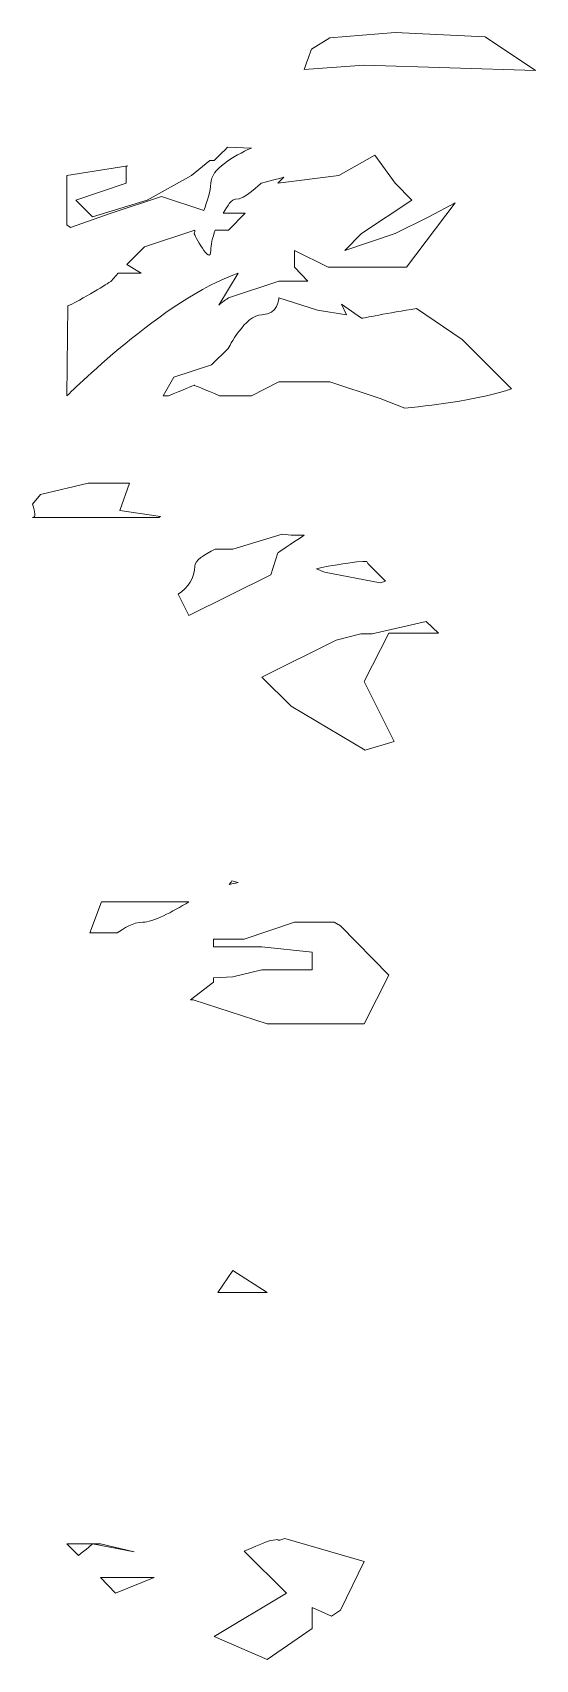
# Model space of a CAD drawing. Extents: x -2 to 9008, y -1000 to 0.
# Drawn here: x 2691.82 to 2697.52, y -644.48 to -626.03 of the extents above; entities that cross this region are included whole.
import ezdxf

# ---------------------------------------------------------------- set-up
doc = ezdxf.new("R2010")
doc.units = 0
doc.header["$MEASUREMENT"] = 0
doc.layers.add('Layer 1', color=7, linetype='Continuous')

# ---------------------------------------------------------------- blocks, each defined once
blk = doc.blocks.new('block 6')
at = {"layer": 'Layer 1', "lineweight": 0}
for points in [[(2695.260009765625, -632.9199829101599), (2695.539978027344, -632.8499755859393), (2695.669982910156, -632.8499755859393), (2696.280029296875, -632.7099609375), (2696.419982910156, -632.8399658203198), (2695.859985351562, -632.8399658203198), (2695.580017089844, -633.3900146484393), (2695.919982910156, -634.0700073242188), (2695.590026855469, -634.1699829101599), (2694.75, -633.6699829101599), (2694.419982910156, -633.3399658203198), (2695.260009765625, -632.9199829101599)], [(2694.47998046875, -640.3200073242188), (2693.919982910156, -640.3200073242188), (2694.090026855469, -640.0700073242188), (2694.47998046875, -640.3200073242188)], [(2693.200012207031, -643.5499877929688), (2692.760009765625, -643.72998046875), (2692.590026855469, -643.5499877929688), (2693.200012207031, -643.5499877929688)]]:
    blk.add_lwpolyline(points, dxfattribs=at)
for points, knots in [([(2695.580017089844, -626.3999633789099), (2695.580017089844, -626.3999633789099), (2694.900024414062, -626.4500122070294), (2694.900024414062, -626.4500122070294), (2694.940002441406, -626.3299560546893), (2694.97998046875, -626.2199707031305), (2694.97998046875, -626.2199707031305), (2694.97998046875, -626.2199707031305), (2695.190002441406, -626.0899658203198), (2695.190002441406, -626.0899658203198), (2695.190002441406, -626.0899658203198), (2695.929992675781, -626.0299682617188), (2695.929992675781, -626.0299682617188), (2695.929992675781, -626.0299682617188), (2696.950012207031, -626.0799560546893), (2696.950012207031, -626.0799560546893), (2696.950012207031, -626.0799560546893), (2697.52001953125, -626.4599609375), (2697.52001953125, -626.4599609375), (2697.52001953125, -626.4599609375), (2695.580017089844, -626.3999633789099), (2695.580017089844, -626.3999633789099)], [0, 0, 0, 0, 1, 1, 1, 2, 2, 2, 3, 3, 3, 4, 4, 4, 5, 5, 5, 6, 6, 6, 7, 7, 7, 7]), ([(2692.5, -628.1199951171893), (2692.5, -628.1199951171893), (2693.119995117188, -627.9299926757794), (2693.119995117188, -627.9299926757794), (2693.119995117188, -627.9299926757794), (2693.619995117188, -627.6499633789099), (2693.619995117188, -627.6499633789099), (2693.619995117188, -627.6499633789099), (2693.830017089844, -627.47998046875), (2693.830017089844, -627.47998046875), (2693.830017089844, -627.47998046875), (2693.880004882812, -627.47998046875), (2693.880004882812, -627.47998046875), (2693.880004882812, -627.47998046875), (2693.940002441406, -627.4199829101599), (2694.030029296875, -627.3299560546893), (2694.030029296875, -627.3299560546893), (2694.299987792969, -627.3399658203198), (2694.299987792969, -627.3399658203198), (2694.099975585938, -627.4299926757794), (2693.840026855469, -627.5799560546893), (2693.840026855469, -627.7399902343805), (2693.840026855469, -627.8299560546893), (2693.799987792969, -627.9400024414099), (2693.760009765625, -628.0499877929688), (2693.760009765625, -628.0499877929688), (2693.280029296875, -627.8900146484393), (2693.280029296875, -627.8900146484393), (2693.280029296875, -627.8900146484393), (2692.710021972656, -628.0799560546893), (2692.710021972656, -628.0799560546893), (2692.710021972656, -628.0799560546893), (2692.25, -628.2399902343805), (2692.25, -628.2399902343805), (2692.25, -628.2399902343805), (2692.210021972656, -628.2099609375), (2692.210021972656, -628.2099609375), (2692.210021972656, -628.2099609375), (2692.210021972656, -627.6499633789099), (2692.210021972656, -627.6499633789099), (2692.210021972656, -627.6499633789099), (2692.900024414062, -627.5399780273492), (2692.900024414062, -627.5399780273492), (2692.900024414062, -627.5399780273492), (2692.880004882812, -627.5499877929688), (2692.880004882812, -627.5499877929688), (2692.880004882812, -627.5499877929688), (2692.880004882812, -627.7399902343805), (2692.880004882812, -627.7399902343805), (2692.880004882812, -627.7399902343805), (2692.309997558594, -627.9299926757794), (2692.309997558594, -627.9299926757794), (2692.309997558594, -627.9299926757794), (2692.5, -628.1199951171893), (2692.5, -628.1199951171893)], [0, 0, 0, 0, 1, 1, 1, 2, 2, 2, 3, 3, 3, 4, 4, 4, 5, 5, 5, 6, 6, 6, 7, 7, 7, 8, 8, 8, 9, 9, 9, 10, 10, 10, 11, 11, 11, 12, 12, 12, 13, 13, 13, 14, 14, 14, 15, 15, 15, 16, 16, 16, 17, 17, 17, 18, 18, 18, 18]), ([(2692.219970703125, -629.1300048828198), (2692.450012207031, -629.0199584960992), (2692.710021972656, -628.8499755859393), (2692.710021972656, -628.8499755859393), (2692.710021972656, -628.8499755859393), (2692.789978027344, -628.7600097656305), (2692.789978027344, -628.7600097656305), (2692.789978027344, -628.7600097656305), (2693.049987792969, -628.7600097656305), (2693.049987792969, -628.7600097656305), (2693.049987792969, -628.7600097656305), (2692.890014648438, -628.6599731445294), (2692.890014648438, -628.6599731445294), (2692.890014648438, -628.6599731445294), (2693.090026855469, -628.4599609375), (2693.090026855469, -628.4599609375), (2693.090026855469, -628.4599609375), (2693.659973144531, -628.2699584960992), (2693.659973144531, -628.2699584960992), (2693.659973144531, -628.2899780273492), (2693.650024414062, -628.3099975585992), (2693.650024414062, -628.3099975585992), (2693.650024414062, -628.3099975585992), (2693.840026855469, -628.6900024414099), (2693.840026855469, -628.5), (2693.840026855469, -628.4400024414099), (2693.859985351562, -628.3599853515698), (2693.890014648438, -628.2699584960992), (2693.890014648438, -628.2699584960992), (2694.039978027344, -628.2699584960992), (2694.039978027344, -628.2699584960992), (2694.039978027344, -628.2699584960992), (2694.22998046875, -628.0799560546893), (2694.22998046875, -628.0799560546893), (2694.22998046875, -628.0799560546893), (2693.97998046875, -628.0799560546893), (2693.97998046875, -628.0799560546893), (2694.030029296875, -627.9899902343805), (2694.080017089844, -627.9199829101599), (2694.119995117188, -627.9199829101599), (2694.219970703125, -627.9299926757794), (2694.409973144531, -627.7399902343805), (2694.409973144531, -627.7399902343805), (2694.409973144531, -627.7399902343805), (2694.530029296875, -627.7099609375), (2694.669982910156, -627.6699829101599), (2694.669982910156, -627.6699829101599), (2694.599975585938, -627.7399902343805), (2694.599975585938, -627.7399902343805), (2694.599975585938, -627.7399902343805), (2695.289978027344, -627.6499633789099), (2695.289978027344, -627.6499633789099), (2695.289978027344, -627.6499633789099), (2695.700012207031, -627.4199829101599), (2695.700012207031, -627.4199829101599), (2695.700012207031, -627.4199829101599), (2695.929992675781, -627.7399902343805), (2695.929992675781, -627.7399902343805), (2695.929992675781, -627.7399902343805), (2696.119995117188, -627.9299926757794), (2696.119995117188, -627.9299926757794), (2696.119995117188, -627.9299926757794), (2695.549987792969, -628.3099975585992), (2695.549987792969, -628.3099975585992), (2695.549987792969, -628.3099975585992), (2695.359985351562, -628.5), (2695.359985351562, -628.5), (2695.359985351562, -628.5), (2695.929992675781, -628.3099975585992), (2695.929992675781, -628.3099975585992), (2695.929992675781, -628.3099975585992), (2696.309997558594, -628.1199951171893), (2696.309997558594, -628.1199951171893), (2696.309997558594, -628.1199951171893), (2696.609985351562, -627.9599609375), (2696.609985351562, -627.9599609375), (2696.609985351562, -627.9599609375), (2696.059997558594, -628.6900024414099), (2696.059997558594, -628.6900024414099), (2696.059997558594, -628.6900024414099), (2695.169982910156, -628.6900024414099), (2695.169982910156, -628.6900024414099), (2695.169982910156, -628.6900024414099), (2694.789978027344, -628.5), (2694.789978027344, -628.5), (2694.789978027344, -628.5), (2694.789978027344, -628.6900024414099), (2694.789978027344, -628.6900024414099), (2694.789978027344, -628.6900024414099), (2694.940002441406, -628.8499755859393), (2694.940002441406, -628.8499755859393), (2694.940002441406, -628.8499755859393), (2694.609985351562, -628.8499755859393), (2694.609985351562, -628.8499755859393), (2694.609985351562, -628.8499755859393), (2694.039978027344, -629.0399780273492), (2694.039978027344, -629.0399780273492), (2694.039978027344, -629.0399780273492), (2693.989990234375, -629.0700073242188), (2693.929992675781, -629.1199951171893), (2693.929992675781, -629.1199951171893), (2694.150024414062, -628.7600097656305), (2694.150024414062, -628.7600097656305), (2693.320007324219, -629.0399780273492), (2692.210021972656, -630.1499633789099), (2692.210021972656, -630.1499633789099), (2692.210021972656, -630.1499633789099), (2692.219970703125, -629.1300048828198), (2692.219970703125, -629.1300048828198)], [0, 0, 0, 0, 1, 1, 1, 2, 2, 2, 3, 3, 3, 4, 4, 4, 5, 5, 5, 6, 6, 6, 7, 7, 7, 8, 8, 8, 9, 9, 9, 10, 10, 10, 11, 11, 11, 12, 12, 12, 13, 13, 13, 14, 14, 14, 15, 15, 15, 16, 16, 16, 17, 17, 17, 18, 18, 18, 19, 19, 19, 20, 20, 20, 21, 21, 21, 22, 22, 22, 23, 23, 23, 24, 24, 24, 25, 25, 25, 26, 26, 26, 27, 27, 27, 28, 28, 28, 29, 29, 29, 30, 30, 30, 31, 31, 31, 32, 32, 32, 33, 33, 33, 34, 34, 34, 35, 35, 35, 36, 36, 36, 36]), ([(2696.039978027344, -630.2899780273492), (2696.039978027344, -630.2899780273492), (2695.760009765625, -630.1799926757794), (2695.760009765625, -630.1799926757794), (2695.760009765625, -630.1799926757794), (2695.190002441406, -629.9899902343805), (2695.190002441406, -629.9899902343805), (2695.190002441406, -629.9899902343805), (2694.609985351562, -629.9899902343805), (2694.609985351562, -629.9899902343805), (2694.609985351562, -629.9899902343805), (2694.299987792969, -630.1499633789099), (2694.299987792969, -630.1499633789099), (2694.299987792969, -630.1499633789099), (2693.940002441406, -630.1499633789099), (2693.940002441406, -630.1499633789099), (2693.780029296875, -630.0799560546893), (2693.650024414062, -630.0299682617188), (2693.650024414062, -630.0299682617188), (2693.650024414062, -630.0299682617188), (2693.510009765625, -630.0899658203198), (2693.359985351562, -630.1499633789099), (2693.359985351562, -630.1499633789099), (2693.299987792969, -630.1499633789099), (2693.299987792969, -630.1499633789099), (2693.299987792969, -630.1499633789099), (2693.419982910156, -629.9400024414099), (2693.419982910156, -629.9400024414099), (2693.419982910156, -629.9400024414099), (2693.849975585938, -629.7999877929688), (2693.849975585938, -629.7999877929688), (2693.849975585938, -629.7999877929688), (2694.039978027344, -629.6099853515698), (2694.039978027344, -629.6099853515698), (2694.039978027344, -629.6099853515698), (2694.22998046875, -629.22998046875), (2694.419982910156, -629.22998046875), (2694.609985351562, -629.22998046875), (2694.609985351562, -629.0399780273492), (2694.609985351562, -629.0399780273492), (2694.609985351562, -629.0399780273492), (2695.049987792969, -629.1799926757794), (2695.049987792969, -629.1799926757794), (2695.049987792969, -629.1799926757794), (2695.380004882812, -629.22998046875), (2695.380004882812, -629.22998046875), (2695.380004882812, -629.22998046875), (2695.320007324219, -629.1099853515698), (2695.320007324219, -629.1099853515698), (2695.320007324219, -629.1099853515698), (2695.549987792969, -629.2699584960992), (2695.549987792969, -629.2699584960992), (2695.549987792969, -629.2699584960992), (2695.859985351562, -629.2099609375), (2696.169982910156, -629.1599731445294), (2696.169982910156, -629.1599731445294), (2696.690002441406, -629.5100097656305), (2696.690002441406, -629.5100097656305), (2696.690002441406, -629.5100097656305), (2697.25, -630.0700073242188), (2697.25, -630.0700073242188), (2696.890014648438, -630.1900024414099), (2696.440002441406, -630.25), (2696.039978027344, -630.2899780273492)], [0, 0, 0, 0, 1, 1, 1, 2, 2, 2, 3, 3, 3, 4, 4, 4, 5, 5, 5, 6, 6, 6, 7, 7, 7, 8, 8, 8, 9, 9, 9, 10, 10, 10, 11, 11, 11, 12, 12, 12, 13, 13, 13, 14, 14, 14, 15, 15, 15, 16, 16, 16, 17, 17, 17, 18, 18, 18, 19, 19, 19, 20, 20, 20, 21, 21, 21, 21]), ([(2691.820007324219, -631.3800048828198), (2691.820007324219, -631.3800048828198), (2691.909973144531, -631.2699584960992), (2691.909973144531, -631.2699584960992), (2691.909973144531, -631.2699584960992), (2692.450012207031, -631.1400146484393), (2692.450012207031, -631.1400146484393), (2692.450012207031, -631.1400146484393), (2692.919982910156, -631.1400146484393), (2692.919982910156, -631.1400146484393), (2692.919982910156, -631.1400146484393), (2692.809997558594, -631.4500122070294), (2692.809997558594, -631.4500122070294), (2692.809997558594, -631.4500122070294), (2693.27001953125, -631.5199584960992), (2693.27001953125, -631.5199584960992), (2693.27001953125, -631.5199584960992), (2693.25, -631.5299682617188), (2693.25, -631.5299682617188), (2693.25, -631.5299682617188), (2691.820007324219, -631.5299682617188), (2691.820007324219, -631.5299682617188), (2691.859985351562, -631.5299682617188), (2691.849975585938, -631.4699707031305), (2691.820007324219, -631.3800048828198)], [0, 0, 0, 0, 1, 1, 1, 2, 2, 2, 3, 3, 3, 4, 4, 4, 5, 5, 5, 6, 6, 6, 7, 7, 7, 8, 8, 8, 8]), ([(2693.469970703125, -632.3999633789099), (2693.580017089844, -632.3299560546893), (2693.659973144531, -632.2099609375), (2693.659973144531, -632.0799560546893), (2693.659973144531, -632.0199584960992), (2693.760009765625, -631.9500122070294), (2693.890014648438, -631.8900146484393), (2693.890014648438, -631.8900146484393), (2694.090026855469, -631.8900146484393), (2694.090026855469, -631.8900146484393), (2694.090026855469, -631.8900146484393), (2694.650024414062, -631.7199707031305), (2694.650024414062, -631.7199707031305), (2694.650024414062, -631.7199707031305), (2694.75, -631.72998046875), (2694.75, -631.72998046875), (2694.75, -631.72998046875), (2694.900024414062, -631.72998046875), (2694.900024414062, -631.72998046875), (2694.75, -631.8299560546893), (2694.599975585938, -631.9299926757794), (2694.599975585938, -631.9299926757794), (2694.599975585938, -631.9299926757794), (2694.52001953125, -632.1799926757794), (2694.52001953125, -632.1799926757794), (2694.52001953125, -632.1799926757794), (2693.590026855469, -632.6400146484393), (2693.590026855469, -632.6400146484393), (2693.590026855469, -632.6400146484393), (2693.469970703125, -632.3999633789099), (2693.469970703125, -632.3999633789099)], [0, 0, 0, 0, 1, 1, 1, 2, 2, 2, 3, 3, 3, 4, 4, 4, 5, 5, 5, 6, 6, 6, 7, 7, 7, 8, 8, 8, 9, 9, 9, 10, 10, 10, 10]), ([(2695.039978027344, -632.1099853515698), (2695.169982910156, -632.0799560546893), (2695.510009765625, -632.0199584960992), (2695.609985351562, -632.0299682617188), (2695.609985351562, -632.0299682617188), (2695.619995117188, -632.0499877929688), (2695.619995117188, -632.0499877929688), (2695.619995117188, -632.0599975585992), (2695.630004882812, -632.0599975585992), (2695.640014648438, -632.0700073242188), (2695.640014648438, -632.0700073242188), (2695.820007324219, -632.25), (2695.820007324219, -632.25), (2695.820007324219, -632.25), (2695.760009765625, -632.2699584960992), (2695.760009765625, -632.2699584960992), (2695.760009765625, -632.2699584960992), (2695.130004882812, -632.1499633789099), (2695.130004882812, -632.1499633789099), (2695.130004882812, -632.1499633789099), (2695.039978027344, -632.1099853515698), (2695.039978027344, -632.1099853515698)], [0, 0, 0, 0, 1, 1, 1, 2, 2, 2, 3, 3, 3, 4, 4, 4, 5, 5, 5, 6, 6, 6, 7, 7, 7, 7]), ([(2694.150024414062, -635.6699829101599), (2694.109985351562, -635.6799926757794), (2694.090026855469, -635.6799926757794), (2694.049987792969, -635.6900024414099), (2694.059997558594, -635.6799926757794), (2694.070007324219, -635.6699829101599), (2694.080017089844, -635.6499633789099), (2694.080017089844, -635.6499633789099), (2694.150024414062, -635.6699829101599), (2694.150024414062, -635.6699829101599)], [0, 0, 0, 0, 1, 1, 1, 2, 2, 2, 3, 3, 3, 3]), ([(2693.070007324219, -636.1199951171893), (2692.960021972656, -636.1199951171893), (2692.849975585938, -636.1900024414099), (2692.780029296875, -636.2399902343805), (2692.590026855469, -636.2399902343805), (2692.469970703125, -636.2399902343805), (2692.469970703125, -636.2399902343805), (2692.469970703125, -636.2399902343805), (2692.599975585938, -635.8900146484393), (2692.599975585938, -635.8900146484393), (2692.599975585938, -635.8900146484393), (2693.590026855469, -635.8900146484393), (2693.590026855469, -635.8900146484393), (2693.409973144531, -636), (2693.179992675781, -636.1199951171893), (2693.070007324219, -636.1199951171893)], [0, 0, 0, 0, 1, 1, 1, 2, 2, 2, 3, 3, 3, 4, 4, 4, 5, 5, 5, 5]), ([(2693.869995117188, -636.7999877929688), (2693.869995117188, -636.7999877929688), (2693.869995117188, -636.75), (2693.869995117188, -636.75), (2693.869995117188, -636.75), (2694.090026855469, -636.7399902343805), (2694.090026855469, -636.7399902343805), (2694.090026855469, -636.7399902343805), (2694.419982910156, -636.6599731445294), (2694.419982910156, -636.6599731445294), (2694.419982910156, -636.6599731445294), (2694.989990234375, -636.6599731445294), (2694.989990234375, -636.6599731445294), (2694.989990234375, -636.6599731445294), (2694.989990234375, -636.4599609375), (2694.989990234375, -636.4599609375), (2694.989990234375, -636.4599609375), (2694.419982910156, -636.3999633789099), (2694.419982910156, -636.3999633789099), (2694.419982910156, -636.3999633789099), (2693.869995117188, -636.3999633789099), (2693.869995117188, -636.3999633789099), (2693.869995117188, -636.3999633789099), (2693.869995117188, -636.3099975585992), (2693.869995117188, -636.3099975585992), (2693.869995117188, -636.3099975585992), (2694.219970703125, -636.3099975585992), (2694.219970703125, -636.3099975585992), (2694.219970703125, -636.3099975585992), (2694.789978027344, -636.1199951171893), (2694.789978027344, -636.1199951171893), (2694.789978027344, -636.1199951171893), (2695.010009765625, -636.1199951171893), (2695.239990234375, -636.1199951171893), (2695.239990234375, -636.1199951171893), (2695.309997558594, -636.1599731445294), (2695.309997558594, -636.1599731445294), (2695.309997558594, -636.1599731445294), (2695.859985351562, -636.7199707031305), (2695.859985351562, -636.7199707031305), (2695.859985351562, -636.7199707031305), (2695.580017089844, -637.2699584960992), (2695.580017089844, -637.2699584960992), (2695.580017089844, -637.2699584960992), (2694.47998046875, -637.2699584960992), (2694.47998046875, -637.2699584960992), (2694.47998046875, -637.2699584960992), (2693.640014648438, -637), (2693.640014648438, -637), (2693.640014648438, -637), (2693.609985351562, -637), (2693.609985351562, -637), (2693.609985351562, -637), (2693.869995117188, -636.7999877929688), (2693.869995117188, -636.7999877929688)], [0, 0, 0, 0, 1, 1, 1, 2, 2, 2, 3, 3, 3, 4, 4, 4, 5, 5, 5, 6, 6, 6, 7, 7, 7, 8, 8, 8, 9, 9, 9, 10, 10, 10, 11, 11, 11, 12, 12, 12, 13, 13, 13, 14, 14, 14, 15, 15, 15, 16, 16, 16, 17, 17, 17, 18, 18, 18, 18]), ([(2694.700012207031, -643.72998046875), (2694.700012207031, -643.72998046875), (2694.219970703125, -643.25), (2694.219970703125, -643.25), (2694.340026855469, -643.2000122070294), (2694.450012207031, -643.1499633789099), (2694.52001953125, -643.1300048828198), (2694.52001953125, -643.1300048828198), (2694.599975585938, -643.1199951171893), (2694.599975585938, -643.1199951171893), (2694.599975585938, -643.1300048828198), (2694.630004882812, -643.1300048828198), (2694.679992675781, -643.1099853515698), (2694.679992675781, -643.1099853515698), (2695.580017089844, -643.3699951171893), (2695.580017089844, -643.3699951171893), (2695.580017089844, -643.3699951171893), (2695.309997558594, -643.9199829101599), (2695.309997558594, -643.9199829101599), (2695.309997558594, -643.9199829101599), (2695.210021972656, -643.9899902343805), (2695.210021972656, -643.9899902343805), (2695.210021972656, -643.9899902343805), (2694.989990234375, -643.8900146484393), (2694.989990234375, -643.8900146484393), (2694.989990234375, -643.8900146484393), (2694.989990234375, -644.1300048828198), (2694.989990234375, -644.1300048828198), (2694.989990234375, -644.1300048828198), (2694.47998046875, -644.47998046875), (2694.47998046875, -644.47998046875), (2694.47998046875, -644.47998046875), (2693.880004882812, -644.2199707031305), (2693.880004882812, -644.2199707031305), (2693.880004882812, -644.2199707031305), (2694.700012207031, -643.72998046875), (2694.700012207031, -643.72998046875)], [0, 0, 0, 0, 1, 1, 1, 2, 2, 2, 3, 3, 3, 4, 4, 4, 5, 5, 5, 6, 6, 6, 7, 7, 7, 8, 8, 8, 9, 9, 9, 10, 10, 10, 11, 11, 11, 12, 12, 12, 12]), ([(2692.5, -643.1699829101599), (2692.5, -643.1699829101599), (2692.429992675781, -643.22998046875), (2692.340026855469, -643.2999877929688), (2692.340026855469, -643.2999877929688), (2692.210021972656, -643.1699829101599), (2692.210021972656, -643.1699829101599), (2692.210021972656, -643.1699829101599), (2692.590026855469, -643.1699829101599), (2692.590026855469, -643.1699829101599), (2692.590026855469, -643.1699829101599), (2692.969970703125, -643.2600097656305), (2692.969970703125, -643.2600097656305), (2692.969970703125, -643.2600097656305), (2692.5, -643.1699829101599), (2692.5, -643.1699829101599)], [0, 0, 0, 0, 1, 1, 1, 2, 2, 2, 3, 3, 3, 4, 4, 4, 5, 5, 5, 5])]:
    blk.add_open_spline(points, degree=3, knots=knots, dxfattribs=at)
blk = doc.blocks.new('block 5')
at = {"layer": 'Layer 1'}
blk.add_blockref('block 6', (0, 0), dxfattribs=at)

msp = doc.modelspace()

# ---------------------------------------------------------------- block references
at = {"layer": 'Layer 1'}
msp.add_blockref('block 5', (0, 0), dxfattribs=at)

doc.saveas('drawing.dxf')
